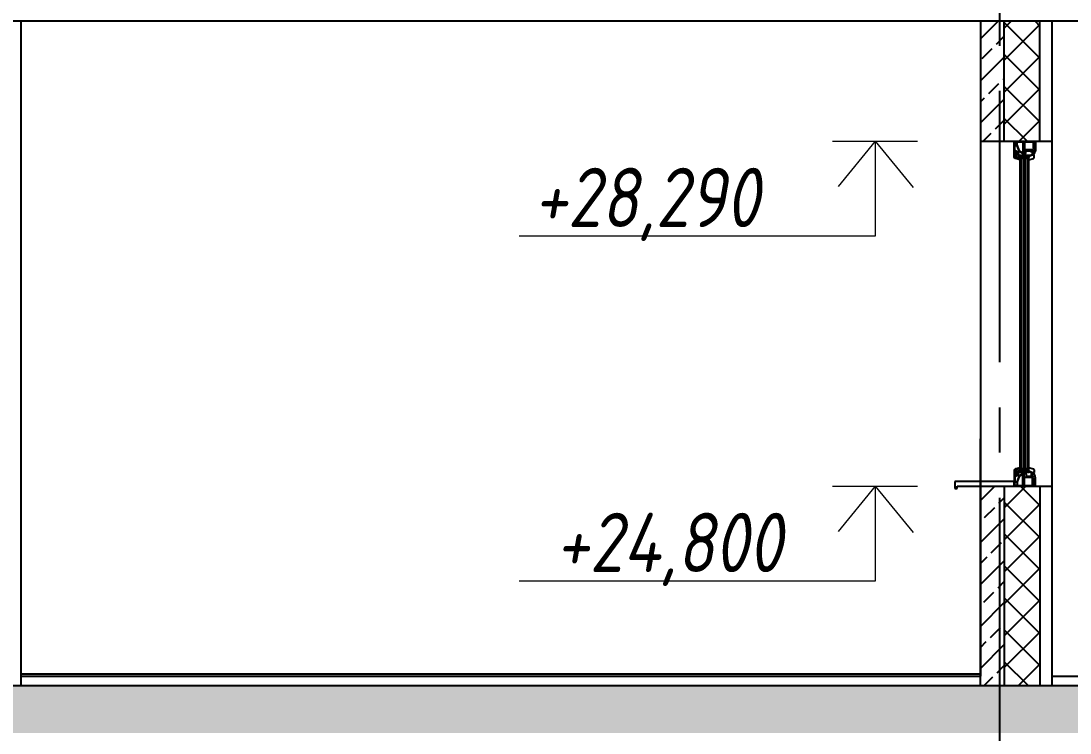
# Model space of a CAD drawing. Header units: millimetres. Extents: x -257254 to 390979, y -202328 to 355504.
# Drawn here: x 96509 to 100926, y 60935 to 63935 of the extents above; entities that cross this region are included whole.
import ezdxf
from ezdxf.enums import TextEntityAlignment as Align

# ---------------------------------------------------------------- set-up
doc = ezdxf.new("R2010")
doc.units = ezdxf.units.MM
doc.linetypes.add('CENTER2', pattern=[28.575, 19.05, -3.175, 3.175, -3.175])
doc.layers.get('0').update_dxf_attribs({"lineweight": 25})
for name, color, linetype in [('G_S1', 3, 'Continuous'), ('GASKET', 5, 'Continuous'), ('PVC', 7, 'Continuous'), ('оси', 1, 'CENTER2'), ('разрез', 40, 'Continuous')]:
    doc.layers.add(name, color=color, linetype=linetype)
doc.layers.add('RAZMER', color=250, linetype='Continuous', lineweight=13)
doc.layers.add('покрытия', color=6, linetype='Continuous', lineweight=18)
doc.styles.add('SIMPLEX', font='simplex.shx', dxfattribs={"width": 0.8, "oblique": 10})
pattern_1 = [(45, (-30, 7e-12), (-67.35192, 67.35192), []), (135, (-30, 7e-12), (-67.35192, -67.35192), [])]

msp = doc.modelspace()

# ---------------------------------------------------------------- hatches: boundary and pattern name
at = {"layer": 'разрез'}
h = msp.add_hatch(dxfattribs=at)
h.set_pattern_fill('JIS_STN_2.5', color=256, scale=50)
h.set_pattern_definition([(45, (-80, 0), (-88.38835, 88.38835), []), (45, (8.25, 0), (-88.38835, 88.38835), [60, -25])])
h.paths.add_polyline_path([(100649.02596, 66135.34196), (100549.02596, 66135.34196), (100549.02596, 64135.34196), (100649.02596, 64135.34196)])
h.paths.add_polyline_path([(100649.02596, 61975.34196), (100549.02596, 61975.34196), (100549.02596, 61135.34196), (100649.02596, 61135.34196)])
h.paths.add_polyline_path([(100649.02596, 63935.34196), (100549.02596, 63935.34196), (100549.02596, 63428.85472), (100649.02596, 63428.85472)])
h = msp.add_hatch(dxfattribs=at)
h.set_pattern_fill('NET', color=256, scale=30, angle=45)
h.set_pattern_definition(pattern_1)
h.paths.add_polyline_path([(100799.02596, 66135.34196), (100649.02596, 66135.34196), (100649.02596, 64135.34196), (100799.02596, 64135.34196)])
h.paths.add_polyline_path([(100799.02596, 63935.34196), (100649.02596, 63935.34196), (100649.02596, 63428.85472), (100799.02596, 63428.85472)])
h = msp.add_hatch(dxfattribs=at)
h.set_pattern_fill('NET', color=256, scale=30, angle=45)
h.set_pattern_definition(pattern_1)
h.paths.add_polyline_path([(100799.02596, 61975.34196), (100751.56261, 61975.34196), (100649.02596, 61975.34196), (100649.02596, 61135.34196), (100799.02596, 61135.34196)])
h = msp.add_hatch(dxfattribs=at)
h.set_pattern_fill('JIS_STN_2.5', color=256, scale=50)
h.set_pattern_definition([(45, (1e-07, 21000), (-88.38835, 88.38835), []), (45, (88.25, 21000), (-88.38835, 88.38835), [60, -25])])
h.paths.add_polyline_path([(92229.02595, 61135.34196), (89829.02595, 61135.34196), (89829.02595, 60935.34196), (92229.02595, 60935.34196)])
h.paths.add_polyline_path([(96429.02596, 61135.34196), (92229.02596, 61135.34196), (92229.02596, 61015.34196), (92229.02595, 60935.34196), (96429.02596, 60935.34196)])
h.paths.add_polyline_path([(100629.02596, 61135.34196), (96429.02596, 61135.34196), (96429.02596, 60935.34196), (100629.02596, 60935.34196)])
h.paths.add_polyline_path([(102169.02596, 61135.34196), (100629.02596, 61135.34196), (100629.02596, 60935.34196), (102169.02596, 60935.34196)])

# ---------------------------------------------------------------- linework, layer by layer
at = {"color": 1, "linetype": 'Continuous', "lineweight": 25}
for p, q in [((100713.29793, 63366.57059), (100753.30821, 63369.55876)), ((100753.30821, 63366.57059), (100713.29793, 63369.55876)), ((100713.29793, 62037.62609), (100753.30821, 62034.63792)), ((100753.30821, 62037.62609), (100713.29793, 62034.63792))]:
    msp.add_line(p, q, dxfattribs=at)
at = {"color": 5}
for p, q in [((100720.33519, 63362.79024), (100719.33519, 63362.79024)), ((100720.33519, 63361.79024), (100719.33519, 63361.79024)), ((100720.33519, 63360.79024), (100719.33519, 63360.79024)), ((100720.33519, 63359.79024), (100719.33519, 63359.79024)), ((100720.33519, 63358.79024), (100719.33519, 63358.79024)), ((100720.33519, 63357.79024), (100719.33519, 63357.79024)), ((100720.33519, 63357.29024), (100719.33519, 63357.29024)), ((100720.33519, 63362.79024), (100720.33519, 63363.79024)), ((100720.33519, 63357.29024), (100720.33519, 63356.29024)), ((100721.33519, 63362.79024), (100721.33519, 63363.79024)), ((100721.33519, 63357.29024), (100721.33519, 63356.29024)), ((100722.33519, 63362.79024), (100722.33519, 63363.79024)), ((100722.33519, 63357.29024), (100722.33519, 63356.29024)), ((100723.33519, 63362.79024), (100723.33519, 63363.79024)), ((100723.33519, 63357.29024), (100723.33519, 63356.29024)), ((100724.33519, 63362.79024), (100724.33519, 63363.79024)), ((100724.33519, 63357.29024), (100724.33519, 63356.29024)), ((100725.33519, 63362.79024), (100725.33519, 63363.79024)), ((100725.33519, 63357.29024), (100725.33519, 63356.29024)), ((100726.33519, 63362.79024), (100726.33519, 63363.79024)), ((100726.33519, 63357.29024), (100726.33519, 63356.29024)), ((100727.33519, 63362.79024), (100727.33519, 63363.79024)), ((100727.33519, 63357.29024), (100727.33519, 63356.29024)), ((100728.33519, 63362.79024), (100728.33519, 63363.79024)), ((100728.33519, 63357.29024), (100728.33519, 63356.29024)), ((100729.33519, 63362.79024), (100729.33519, 63363.79024)), ((100729.33519, 63357.29024), (100729.33519, 63356.29024)), ((100730.33519, 63362.79024), (100730.33519, 63363.79024)), ((100730.33519, 63362.79024), (100730.33519, 63363.79024)), ((100730.33519, 63362.79024), (100731.33519, 63362.79024)), ((100731.33519, 63361.79024), (100730.33519, 63361.79024)), ((100731.33519, 63360.79024), (100730.33519, 63360.79024)), ((100731.33519, 63359.79024), (100730.33519, 63359.79024)), ((100731.33519, 63358.79024), (100730.33519, 63358.79024)), ((100731.33519, 63357.79024), (100730.33519, 63357.79024)), ((100730.33519, 63357.29024), (100730.33519, 63356.29024)), ((100730.33519, 63357.29024), (100730.33519, 63356.29024)), ((100730.33519, 63357.29024), (100731.33519, 63357.29024)), ((100731.33519, 63362.79024), (100731.33519, 63363.79024)), ((100731.33519, 63357.29024), (100731.33519, 63356.29024)), ((100736.33519, 63362.79024), (100735.33519, 63362.79024)), ((100736.33519, 63361.79024), (100735.33519, 63361.79024)), ((100736.33519, 63360.79024), (100735.33519, 63360.79024)), ((100736.33519, 63359.79024), (100735.33519, 63359.79024)), ((100736.33519, 63358.79024), (100735.33519, 63358.79024)), ((100736.33519, 63357.79024), (100735.33519, 63357.79024)), ((100736.33519, 63357.29024), (100735.33519, 63357.29024)), ((100736.33519, 63362.79024), (100736.33519, 63363.79024)), ((100736.33519, 63357.29024), (100736.33519, 63356.29024)), ((100737.33519, 63362.79024), (100737.33519, 63363.79024)), ((100737.33519, 63357.29024), (100737.33519, 63356.29024)), ((100738.33519, 63362.79024), (100738.33519, 63363.79024)), ((100738.33519, 63357.29024), (100738.33519, 63356.29024)), ((100739.33519, 63362.79024), (100739.33519, 63363.79024)), ((100739.33519, 63357.29024), (100739.33519, 63356.29024)), ((100740.33519, 63362.79024), (100740.33519, 63363.79024)), ((100740.33519, 63357.29024), (100740.33519, 63356.29024)), ((100741.33519, 63362.79024), (100741.33519, 63363.79024)), ((100741.33519, 63357.29024), (100741.33519, 63356.29024)), ((100742.33519, 63362.79024), (100742.33519, 63363.79024)), ((100742.33519, 63357.29024), (100742.33519, 63356.29024)), ((100743.33519, 63362.79024), (100743.33519, 63363.79024)), ((100743.33519, 63357.29024), (100743.33519, 63356.29024)), ((100744.33519, 63362.79024), (100744.33519, 63363.79024)), ((100744.33519, 63357.29024), (100744.33519, 63356.29024)), ((100745.33519, 63362.79024), (100745.33519, 63363.79024)), ((100745.33519, 63357.29024), (100745.33519, 63356.29024)), ((100746.33519, 63362.79024), (100746.33519, 63363.79024)), ((100746.33519, 63362.79024), (100746.33519, 63363.79024)), ((100746.33519, 63362.79024), (100747.33519, 63362.79024)), ((100747.33519, 63361.79024), (100746.33519, 63361.79024)), ((100747.33519, 63360.79024), (100746.33519, 63360.79024)), ((100747.33519, 63359.79024), (100746.33519, 63359.79024)), ((100747.33519, 63358.79024), (100746.33519, 63358.79024)), ((100747.33519, 63357.79024), (100746.33519, 63357.79024)), ((100746.33519, 63357.29024), (100746.33519, 63356.29024)), ((100746.33519, 63357.29024), (100746.33519, 63356.29024)), ((100746.33519, 63357.29024), (100747.33519, 63357.29024)), ((100747.33519, 63362.79024), (100747.33519, 63363.79024)), ((100747.33519, 63357.29024), (100747.33519, 63356.29024)), ((100720.33519, 62046.90644), (100719.33519, 62046.90644)), ((100720.33519, 62046.40644), (100719.33519, 62046.40644)), ((100720.33519, 62045.40644), (100719.33519, 62045.40644)), ((100720.33519, 62044.40644), (100719.33519, 62044.40644)), ((100720.33519, 62043.40644), (100719.33519, 62043.40644)), ((100720.33519, 62042.40644), (100719.33519, 62042.40644)), ((100720.33519, 62041.40644), (100719.33519, 62041.40644)), ((100720.33519, 62046.90644), (100720.33519, 62047.90644)), ((100720.33519, 62041.40644), (100720.33519, 62040.40644)), ((100721.33519, 62046.90644), (100721.33519, 62047.90644)), ((100721.33519, 62041.40644), (100721.33519, 62040.40644)), ((100722.33519, 62046.90644), (100722.33519, 62047.90644)), ((100722.33519, 62041.40644), (100722.33519, 62040.40644)), ((100723.33519, 62046.90644), (100723.33519, 62047.90644)), ((100723.33519, 62041.40644), (100723.33519, 62040.40644)), ((100724.33519, 62046.90644), (100724.33519, 62047.90644)), ((100724.33519, 62041.40644), (100724.33519, 62040.40644)), ((100725.33519, 62046.90644), (100725.33519, 62047.90644)), ((100725.33519, 62041.40644), (100725.33519, 62040.40644)), ((100726.33519, 62046.90644), (100726.33519, 62047.90644)), ((100726.33519, 62041.40644), (100726.33519, 62040.40644)), ((100727.33519, 62046.90644), (100727.33519, 62047.90644)), ((100727.33519, 62041.40644), (100727.33519, 62040.40644)), ((100728.33519, 62046.90644), (100728.33519, 62047.90644)), ((100728.33519, 62041.40644), (100728.33519, 62040.40644)), ((100729.33519, 62046.90644), (100729.33519, 62047.90644)), ((100729.33519, 62041.40644), (100729.33519, 62040.40644)), ((100730.33519, 62046.90644), (100730.33519, 62047.90644)), ((100730.33519, 62046.90644), (100730.33519, 62047.90644)), ((100730.33519, 62046.90644), (100731.33519, 62046.90644)), ((100731.33519, 62046.40644), (100730.33519, 62046.40644)), ((100731.33519, 62045.40644), (100730.33519, 62045.40644)), ((100731.33519, 62044.40644), (100730.33519, 62044.40644)), ((100731.33519, 62043.40644), (100730.33519, 62043.40644)), ((100731.33519, 62042.40644), (100730.33519, 62042.40644)), ((100730.33519, 62041.40644), (100730.33519, 62040.40644)), ((100730.33519, 62041.40644), (100730.33519, 62040.40644)), ((100730.33519, 62041.40644), (100731.33519, 62041.40644)), ((100731.33519, 62046.90644), (100731.33519, 62047.90644)), ((100731.33519, 62041.40644), (100731.33519, 62040.40644)), ((100736.33519, 62046.90644), (100735.33519, 62046.90644)), ((100736.33519, 62046.40644), (100735.33519, 62046.40644)), ((100736.33519, 62045.40644), (100735.33519, 62045.40644)), ((100736.33519, 62044.40644), (100735.33519, 62044.40644)), ((100736.33519, 62043.40644), (100735.33519, 62043.40644)), ((100736.33519, 62042.40644), (100735.33519, 62042.40644)), ((100736.33519, 62041.40644), (100735.33519, 62041.40644)), ((100736.33519, 62046.90644), (100736.33519, 62047.90644)), ((100736.33519, 62041.40644), (100736.33519, 62040.40644)), ((100737.33519, 62046.90644), (100737.33519, 62047.90644)), ((100737.33519, 62041.40644), (100737.33519, 62040.40644)), ((100738.33519, 62046.90644), (100738.33519, 62047.90644)), ((100738.33519, 62041.40644), (100738.33519, 62040.40644)), ((100739.33519, 62046.90644), (100739.33519, 62047.90644)), ((100739.33519, 62041.40644), (100739.33519, 62040.40644)), ((100740.33519, 62046.90644), (100740.33519, 62047.90644)), ((100740.33519, 62041.40644), (100740.33519, 62040.40644)), ((100741.33519, 62046.90644), (100741.33519, 62047.90644)), ((100741.33519, 62041.40644), (100741.33519, 62040.40644)), ((100742.33519, 62046.90644), (100742.33519, 62047.90644)), ((100742.33519, 62041.40644), (100742.33519, 62040.40644)), ((100743.33519, 62046.90644), (100743.33519, 62047.90644)), ((100743.33519, 62041.40644), (100743.33519, 62040.40644)), ((100744.33519, 62046.90644), (100744.33519, 62047.90644)), ((100744.33519, 62041.40644), (100744.33519, 62040.40644)), ((100745.33519, 62046.90644), (100745.33519, 62047.90644)), ((100745.33519, 62041.40644), (100745.33519, 62040.40644)), ((100746.33519, 62046.90644), (100746.33519, 62047.90644)), ((100746.33519, 62046.90644), (100746.33519, 62047.90644)), ((100746.33519, 62046.90644), (100747.33519, 62046.90644)), ((100747.33519, 62046.40644), (100746.33519, 62046.40644)), ((100747.33519, 62045.40644), (100746.33519, 62045.40644)), ((100747.33519, 62044.40644), (100746.33519, 62044.40644)), ((100747.33519, 62043.40644), (100746.33519, 62043.40644)), ((100747.33519, 62042.40644), (100746.33519, 62042.40644)), ((100746.33519, 62041.40644), (100746.33519, 62040.40644)), ((100746.33519, 62041.40644), (100746.33519, 62040.40644)), ((100746.33519, 62041.40644), (100747.33519, 62041.40644)), ((100747.33519, 62046.90644), (100747.33519, 62047.90644)), ((100747.33519, 62041.40644), (100747.33519, 62040.40644))]:
    msp.add_line(p, q, dxfattribs=at)
for points in [[(100727.68936, 63378.96636, -0.5773502692), (100727.23936, 63378.70655), (100712.28759, 63387.33896, -0.1763269807), (100712.15568, 63387.49616), (100703.60745, 63410.98224, -0.0874886635), (100703.58936, 63411.08484), (100703.58936, 63426.03194, -0.4142135624), (100703.88936, 63426.33194), (100727.38936, 63426.33194, -0.4142135624), (100727.68936, 63426.03194)], [(100727.68936, 62025.23032, 0.5773502692), (100727.23936, 62025.49013), (100712.28759, 62016.85772, 0.1763269807), (100712.15568, 62016.70052), (100703.60745, 61993.21444, 0.0874886635), (100703.58936, 61993.11184), (100703.58936, 61978.16474, 0.4142135624), (100703.88936, 61977.86474), (100727.38936, 61977.86474, 0.4142135624), (100727.68936, 61978.16474)]]:
    msp.add_lwpolyline(points, format="xyb", close=True)
at = {"color": 1, "linetype": 'Continuous', "lineweight": 25}
for points in [[(100715.30771, 63366.57059), (100713.29793, 63366.57059), (100713.29793, 63369.55876), (100753.30821, 63369.55876), (100753.30821, 63366.57059)], [(100715.30771, 62037.62609), (100713.29793, 62037.62609), (100713.29793, 62034.63792), (100753.30821, 62034.63792), (100753.30821, 62037.62609)]]:
    msp.add_lwpolyline(points, close=True, dxfattribs=at)
at = {"color": 5}
for points in [[(100731.33519, 63363.79024), (100731.33519, 63356.29024), (100719.33519, 63356.29024), (100719.33519, 63363.79024)], [(100730.33519, 63362.79024), (100730.33519, 63357.29024), (100720.33519, 63357.29024), (100720.33519, 63362.79024)], [(100747.33519, 63363.79024), (100747.33519, 63356.29024), (100735.33519, 63356.29024), (100735.33519, 63363.79024)], [(100746.33519, 63362.79024), (100746.33519, 63357.29024), (100736.33519, 63357.29024), (100736.33519, 63362.79024)], [(100731.33519, 62040.40644), (100731.33519, 62047.90644), (100719.33519, 62047.90644), (100719.33519, 62040.40644)], [(100730.33519, 62041.40644), (100730.33519, 62046.90644), (100720.33519, 62046.90644), (100720.33519, 62041.40644)], [(100747.33519, 62040.40644), (100747.33519, 62047.90644), (100735.33519, 62047.90644), (100735.33519, 62040.40644)], [(100746.33519, 62041.40644), (100746.33519, 62046.90644), (100736.33519, 62046.90644), (100736.33519, 62041.40644)]]:
    msp.add_lwpolyline(points, close=True, dxfattribs=at)
at = {"layer": 'G_S1'}
for points in [[(100715.33519, 62037.62609), (100715.33519, 63366.57059), (100719.33519, 63366.5704), (100719.33519, 62037.62609)], [(100731.33519, 62037.62609), (100731.33519, 63366.57078), (100735.33519, 63366.57059), (100735.33519, 62037.62609)], [(100747.33519, 62037.62704), (100747.33515, 63366.57078), (100751.33515, 63366.57059), (100751.33519, 62037.62704)]]:
    msp.add_lwpolyline(points, close=True, dxfattribs=at)
at = {"layer": 'GASKET', "color": 5, "linetype": 'Continuous'}
msp.add_lwpolyline([(100712.66519, 63360.41237, 0.4142135624), (100711.96519, 63361.11237), (100711.86519, 63361.11237, 0.4142135624), (100711.56519, 63360.81237), (100711.56519, 63359.96597), (100711.26519, 63359.79276, -0.5773502692), (100710.36519, 63360.31238), (100710.36519, 63360.76238, 0.4142135624), (100709.86519, 63361.26238), (100709.56519, 63361.26238, 0.0200240707), (100709.28519, 63361.25116, 0.3909468838), (100708.36519, 63360.25437), (100708.36519, 63355.27039, 0.3909468838), (100709.28519, 63354.2736), (100709.56519, 63354.26238), (100709.86519, 63354.26238, 0.4142135624), (100710.36519, 63354.76238), (100710.36519, 63355.21238, -0.5773502692), (100711.26519, 63355.732), (100711.56519, 63355.55879), (100711.56519, 63351.51198), (100714.94904, 63350.49756, 0.5023341752), (100715.33518, 63350.78493), (100715.33519, 63357.54674), (100712.89791, 63358.27739, -0.349418093), (100712.66519, 63358.56975)], format="xyb", close=True, dxfattribs=at)
at = {"layer": 'PVC'}
for p, q in [((100690.01427, 63363.39129), (100690.01427, 63428.85472)), ((100780.01427, 63428.88273), (100780.01427, 63390.33273)), ((100707.52946, 63380.11691), (100709.96869, 63366.28335)), ((100707.61561, 63380.0889), (100710.05484, 63366.25533)), ((100711.09934, 63384.28984), (100707.80955, 63381.00005)), ((100711.18549, 63384.26183), (100707.8957, 63380.97203)), ((100731.01427, 63373.64779), (100712.30645, 63384.44876)), ((100731.10042, 63373.61978), (100712.3926, 63384.42074)), ((100734.01427, 63391.58273), (100734.01427, 63370.08273)), ((100734.10042, 63391.55472), (100734.10042, 63370.05472)), ((100768.07554, 63392.58273), (100735.01427, 63392.58273)), ((100768.16169, 63392.55472), (100735.10042, 63392.55472)), ((100768.02449, 63389.96038), (100768.5585, 63391.95332)), ((100768.11064, 63389.93236), (100768.64465, 63391.92531)), ((100771.04741, 63389.76361), (100768.33415, 63389.58339)), ((100771.13356, 63389.73559), (100768.4203, 63389.55538)), ((100771.4421, 63396.58273), (100770.4421, 63395.58273)), ((100770.4421, 63395.58273), (100771.50423, 63390.36219)), ((100771.52825, 63396.55472), (100770.52825, 63395.55472)), ((100770.52825, 63395.55472), (100771.59038, 63390.33418)), ((100776.21427, 63396.58273), (100771.4421, 63396.58273)), ((100776.30042, 63396.55472), (100771.52825, 63396.55472)), ((100775.52187, 63390.35331), (100775.71869, 63391.46956)), ((100775.60801, 63390.3253), (100775.80484, 63391.44154)), ((100778.76427, 63389.58273), (100775.98113, 63389.76759)), ((100778.85042, 63389.55472), (100776.06728, 63389.73957)), ((100776.21109, 63391.88273), (100777.21427, 63391.88273)), ((100776.29724, 63391.85472), (100777.30042, 63391.85472)), ((100777.71427, 63392.38273), (100777.71427, 63395.08273)), ((100777.80042, 63392.35472), (100777.80042, 63395.05472)), ((100779.26427, 63389.58273), (100778.76427, 63389.58273)), ((100779.35042, 63389.55472), (100778.85042, 63389.55472)), ((100780.01427, 63390.33273), (100779.26427, 63389.58273)), ((100711.13662, 63351.59295), (100695.94372, 63355.66388)), ((100709.81427, 63361.23273), (100709.51427, 63361.23273)), ((100709.51427, 63354.23273), (100709.81427, 63354.23273)), ((100709.90042, 63361.20472), (100709.60042, 63361.20472)), ((100709.60042, 63354.20472), (100709.90042, 63354.20472)), ((100710.01427, 63365.7624), (100710.01427, 63363.08273)), ((100710.10042, 63365.73439), (100710.10042, 63363.05472)), ((100710.31427, 63360.28273), (100710.31427, 63360.73273)), ((100710.31427, 63354.73273), (100710.31427, 63355.18273)), ((100710.40042, 63360.25472), (100710.40042, 63360.70472)), ((100710.40042, 63354.70472), (100710.40042, 63355.15472)), ((100711.51427, 63359.93632), (100711.21427, 63359.76312)), ((100711.21427, 63355.70235), (100711.51427, 63355.52914)), ((100711.60042, 63359.90831), (100711.30042, 63359.7351)), ((100711.30042, 63355.67433), (100711.60042, 63355.50113)), ((100711.51427, 63361.58273), (100711.51427, 63359.93632)), ((100711.51427, 63355.52914), (100711.51427, 63351.88273)), ((100711.60042, 63361.55472), (100711.60042, 63359.90831)), ((100711.60042, 63355.50113), (100711.60042, 63351.85472)), ((100731.51427, 63370.08273), (100731.51427, 63372.78177)), ((100731.60042, 63370.05472), (100731.60042, 63372.75375)), ((100733.51427, 63369.58273), (100732.01427, 63369.58273)), ((100733.60042, 63369.55472), (100732.10042, 63369.55472)), ((100751.33515, 63356.42855), (100756.85995, 63367.20381)), ((100751.33515, 63350.85472), (100751.33515, 63362.00239)), ((100751.33515, 63350.57064), (100771.38605, 63356.13342)), ((100754.4248, 63359.66375), (100754.60042, 63359.66375)), ((100754.90042, 63350.55472), (100754.90042, 63350.55472)), ((100759.01852, 63368.55472), (100762.10042, 63368.55472)), ((100762.60042, 63369.05472), (100762.60042, 63369.45472)), ((100764.70042, 63371.55472), (100767.0121, 63371.55472)), ((100767.0121, 63371.55472), (100773.35042, 63371.55472)), ((100769.85042, 63373.75472), (100769.56597, 63372.14154)), ((100774.10042, 63370.80472), (100773.35042, 63371.55472)), ((100774.10042, 63359.92118), (100774.10042, 63370.80472)), ((100690.10042, 62040.83341), (100690.10042, 61975.34196)), ((100715.33519, 62052.63174), (100696.02987, 62048.56081)), ((100707.61561, 62024.10778), (100710.05484, 62037.94135)), ((100711.18549, 62019.93486), (100707.8957, 62023.22465)), ((100710.10042, 62038.46229), (100710.10042, 62041.14196)), ((100731.10042, 62030.5769), (100712.3926, 62019.77594)), ((100731.60042, 62034.14196), (100731.60042, 62031.44293)), ((100733.60042, 62034.64196), (100732.10042, 62034.64196)), ((100734.10042, 62012.64196), (100734.10042, 62034.14196)), ((100768.16169, 62011.64196), (100735.10042, 62011.64196)), ((100751.33518, 62053.62604), (100771.38605, 62048.06327)), ((100751.33519, 62041.1452), (100756.85995, 62036.99287)), ((100759.01852, 62035.64196), (100762.10042, 62035.64196)), ((100762.60042, 62035.14196), (100762.60042, 62034.74196)), ((100764.70042, 62032.64196), (100767.0121, 62032.64196)), ((100765.75042, 62028.64196), (100766.21311, 62028.64196)), ((100765.75042, 62026.64196), (100767.36781, 62026.64196)), ((100766.64612, 62028.89196), (100767.6634, 62030.65394)), ((100767.7228, 62030.99077), (100767.5045, 62032.22879)), ((100767.80083, 62026.89196), (100769.85042, 62030.44196)), ((100768.11064, 62014.26432), (100768.64465, 62012.27137)), ((100776.06728, 62014.45711), (100768.4203, 62014.6413)), ((100769.85042, 62030.44196), (100769.56597, 62032.05514)), ((100770.05838, 62032.64196), (100773.35042, 62032.64196)), ((100774.10042, 62033.39196), (100773.35042, 62032.64196)), ((100774.10042, 62044.2755), (100774.10042, 62033.39196)), ((100778.85042, 62014.64196), (100776.06728, 62014.45711)), ((100779.35042, 62014.64196), (100778.85042, 62014.64196)), ((100780.10042, 62013.89196), (100779.35042, 62014.64196)), ((100780.10042, 61975.34196), (100780.10042, 62013.89196)), ((100690.10042, 61975.34196), (100701.56261, 61975.34196)), ((100701.56261, 61975.34196), (100768.36827, 61975.34196)), ((100768.36827, 61975.34196), (100780.10042, 61975.34196))]:
    msp.add_line(p, q, dxfattribs=at)
at = {"layer": 'PVC', "linetype": 'Continuous', "lineweight": 0}
for p, q in [((100741.10042, 63377.55472), (100741.10042, 63392.05472)), ((100741.60042, 63392.55472), (100742.60042, 63392.55472)), ((100743.10042, 63392.05472), (100743.10042, 63387.55472)), ((100743.60042, 63387.05472), (100767.44238, 63387.05472)), ((100763.10139, 63380.05367), (100762.20593, 63384.45503)), ((100762.69589, 63385.05472), (100767.44238, 63385.05472)), ((100764.11363, 63379.96852), (100763.94491, 63379.79981)), ((100775.07189, 63380.55431), (100765.52784, 63380.55431)), ((100770.40042, 63389.55472), (100776.05838, 63389.55472)), ((100770.40042, 63387.55472), (100777.59838, 63387.55472)), ((100780.10042, 63386.55472), (100774.10042, 63372.30472)), ((100778.05919, 63386.86069), (100775.5327, 63380.86028)), ((100776.05838, 63389.55472), (100779.35042, 63389.55472)), ((100735.10039, 63370.05876), (100735.10039, 63376.55472)), ((100735.60039, 63377.05472), (100740.60042, 63377.05472)), ((100749.80039, 63369.55876), (100735.60039, 63369.55876)), ((100750.10039, 63369.85876), (100749.80039, 63369.55876)), ((100750.40039, 63369.55876), (100750.10039, 63369.85876)), ((100759.60039, 63369.55876), (100750.40039, 63369.55876)), ((100760.10039, 63371.05876), (100760.10039, 63370.05876)), ((100762.47117, 63371.55876), (100760.60039, 63371.55876)), ((100765.13356, 63371.73559), (100762.47117, 63371.55876)), ((100765.52825, 63378.55472), (100764.52825, 63377.55472)), ((100764.52825, 63377.55472), (100765.59038, 63372.33418)), ((100773.26639, 63378.55472), (100765.52825, 63378.55472)), ((100769.60801, 63372.3253), (100769.8401, 63373.64154)), ((100772.85042, 63371.55472), (100770.06728, 63371.73957)), ((100770.33251, 63374.05472), (100771.7927, 63374.05472)), ((100772.25352, 63374.36069), (100773.72721, 63377.86069)), ((100773.35042, 63371.55472), (100772.85042, 63371.55472)), ((100774.10042, 63372.30472), (100773.35042, 63371.55472)), ((100735.10039, 62034.13792), (100735.10039, 62027.64196)), ((100749.80039, 62034.63792), (100735.60039, 62034.63792)), ((100735.60039, 62027.14196), (100740.60042, 62027.14196)), ((100737.10039, 62032.13792), (100737.10039, 62029.64196)), ((100749.04682, 62032.63792), (100737.60039, 62032.63792)), ((100737.60039, 62029.14196), (100740.60042, 62029.14196)), ((100741.10042, 62026.64196), (100741.10042, 62012.14196)), ((100741.60042, 62011.64196), (100742.60042, 62011.64196)), ((100743.10042, 62026.64196), (100743.10042, 62019.64196)), ((100743.10042, 62012.14196), (100743.10042, 62016.64196)), ((100743.60042, 62019.14196), (100760.55287, 62019.14196)), ((100743.60042, 62017.14196), (100767.44238, 62017.14196)), ((100750.10039, 62034.33792), (100749.80039, 62034.63792)), ((100750.40039, 62034.63792), (100750.10039, 62034.33792)), ((100759.60039, 62034.63792), (100750.40039, 62034.63792)), ((100757.78119, 62032.63792), (100751.15395, 62032.63792)), ((100760.10039, 62033.13792), (100760.10039, 62034.13792)), ((100761.9347, 62030.66915), (100760.4347, 62030.66915)), ((100762.47117, 62032.63792), (100760.60039, 62032.63792)), ((100761.04283, 62019.54228), (100763.17426, 62030.01858)), ((100762.71743, 62030.61716), (100761.9347, 62030.66915)), ((100763.10139, 62024.14301), (100762.20593, 62019.74165)), ((100765.13356, 62032.46109), (100762.47117, 62032.63792)), ((100762.69589, 62019.14196), (100767.44238, 62019.14196)), ((100764.11363, 62024.22816), (100763.94491, 62024.39688)), ((100764.52825, 62026.64196), (100765.59038, 62031.8625)), ((100765.52825, 62025.64196), (100764.52825, 62026.64196)), ((100775.07189, 62023.64237), (100765.52784, 62023.64237)), ((100773.26639, 62025.64196), (100765.52825, 62025.64196)), ((100769.60801, 62031.87138), (100769.8401, 62030.55514)), ((100772.85042, 62032.64196), (100770.06728, 62032.45711)), ((100770.33251, 62030.14196), (100771.7927, 62030.14196)), ((100770.40042, 62016.64196), (100777.59838, 62016.64196)), ((100770.40042, 62014.64196), (100776.05838, 62014.64196)), ((100772.25352, 62029.83599), (100773.72721, 62026.33599)), ((100773.35042, 62032.64196), (100772.85042, 62032.64196)), ((100774.10042, 62031.89196), (100773.35042, 62032.64196)), ((100780.10042, 62017.64196), (100774.10042, 62031.89196)), ((100778.05919, 62017.33599), (100775.5327, 62023.3364)), ((100776.05838, 62014.64196), (100779.35042, 62014.64196)), ((100779.35042, 62014.64196), (100780.10042, 62015.39196)), ((100780.10042, 62015.39196), (100780.10042, 62017.64196))]:
    msp.add_line(p, q, dxfattribs=at)
at = {"layer": 'PVC'}
for points in [[(100711.22277, 63351.56494), (100696.02987, 63355.63587, -0.3394542589), (100690.10042, 63363.36327), (100690.10042, 63428.85472), (100780.10042, 63428.85472), (100780.10042, 63390.30472), (100779.35042, 63389.55472), (100780.10042, 63388.80472), (100780.10042, 63386.55472)], [(100732.90042, 63426.35472, -0.4142135624), (100733.40042, 63425.85472), (100733.40042, 63394.89538, -0.2522636525), (100733.17542, 63394.47779, 0.1521672479), (100731.85583, 63392.86722, -0.3056146846), (100731.39232, 63392.55472), (100728.90042, 63392.55472, -0.4142135624), (100728.40042, 63393.05472), (100728.40042, 63425.85472, -0.4142135624), (100728.90042, 63426.35472)], [(100728.90042, 63426.35472), (100776.80042, 63426.35472, -0.4142135624), (100777.30042, 63425.85472), (100777.30042, 63404.05472, -0.4142135624), (100776.80042, 63403.55472), (100772.80042, 63403.55472, -0.4142135624), (100772.30042, 63404.05472), (100772.30042, 63425.85472, -0.4142135624), (100772.80042, 63426.35472)], [(100732.90042, 61977.84196, 0.4142135624), (100733.40042, 61978.34196), (100733.40042, 62009.3013, 0.2522636525), (100733.17542, 62009.71889, -0.1521672479), (100731.85583, 62011.32946, 0.3056146846), (100731.39232, 62011.64196), (100728.90042, 62011.64196, 0.4142135624), (100728.40042, 62011.14196), (100728.40042, 61978.34196, 0.4142135624), (100728.90042, 61977.84196)], [(100728.90042, 61977.84196), (100776.80042, 61977.84196, 0.4142135624), (100777.30042, 61978.34196), (100777.30042, 62000.14196, 0.4142135624), (100776.80042, 62000.64196), (100772.80042, 62000.64196, 0.4142135624), (100772.30042, 62000.14196), (100772.30042, 61978.34196, 0.4142135624), (100772.80042, 61977.84196)]]:
    msp.add_lwpolyline(points, format="xyb", dxfattribs=at)
for points in [[(100693.40042, 63411.60472), (100702.00042, 63411.60472, 0.4142135624), (100702.50042, 63412.10472), (100702.50042, 63425.85472, 0.4142135624), (100702.00042, 63426.35472), (100693.40042, 63426.35472, 0.4142135624), (100692.90042, 63425.85472), (100692.90042, 63412.10472, 0.4142135624)], [(100703.60042, 63411.05472), (100703.60042, 63425.85472, -0.4142135624), (100704.10042, 63426.35472), (100727.20042, 63426.35472, -0.4142135624), (100727.70042, 63425.85472), (100727.70042, 63379.33555, -0.5773502692), (100726.95042, 63378.90253), (100713.6426, 63386.58581, 0.0791628029), (100712.61401, 63386.97956, -0.259106532), (100712.24722, 63387.29782)], [(100692.90042, 63410.00472, -0.4142135624), (100693.40042, 63410.50472), (100702.2799, 63410.50472, -0.3152987889), (100702.74975, 63410.17573), (100711.00701, 63387.48908, -0.415199181), (100710.7066, 63386.84765, 0.110368962), (100709.41772, 63386.02959), (100706.04938, 63382.66125, -0.3394542589), (100705.44583, 63382.58179), (100693.15042, 63389.68055, -0.2679491924), (100692.90042, 63390.11356)], [(100692.90042, 63387.68869), (100692.90042, 63363.36327, 0.3394542589), (100696.75456, 63358.34046), (100697.2207, 63358.21556, 0.0665911149), (100703.80331, 63356.45175), (100700.07266, 63384.08047, 0.2914734196), (100699.82456, 63384.55706), (100693.65042, 63388.12171, 0.5773502692)], [(100772.30042, 63401.95472, -0.4142135624), (100772.80042, 63402.45472), (100776.80042, 63402.45472, -0.4142135624), (100777.30042, 63401.95472), (100777.30042, 63399.55472, -0.4142135624), (100776.80042, 63399.05472), (100772.80042, 63399.05472, -0.4142135624), (100772.30042, 63399.55472)], [(100692.90042, 62016.50799), (100692.90042, 62040.83341, -0.3394542589), (100696.75456, 62045.85622), (100697.2207, 62045.98112, -0.4663076582), (100697.84821, 62045.54174), (100700.07266, 62020.11621, -0.2914734196), (100699.82456, 62019.63962), (100693.65042, 62016.07497, -0.5773502692)], [(100692.90042, 61994.19196, 0.4142135624), (100693.40042, 61993.69196), (100702.2799, 61993.69196, 0.3152987889), (100702.74975, 61994.02095), (100711.00701, 62016.7076, 0.415199181), (100710.7066, 62017.34903, -0.110368962), (100709.41772, 62018.16709), (100706.04938, 62021.53543, 0.3394542589), (100705.44583, 62021.61489), (100693.15042, 62014.51613, 0.2679491924), (100692.90042, 62014.08312)], [(100700.7009, 62020.96692), (100698.51942, 62045.90136, -0.3639702343), (100698.88811, 62046.4279), (100703.80331, 62047.74493, -0.5461192343), (100704.17679, 62047.40533, 0.3391374696), (100707.30875, 62041.49214, -0.2932527546), (100707.60042, 62041.03761), (100707.60042, 62038.41855), (100705.15359, 62024.5419, 0.1007420008), (100705.19027, 62023.14616, -0.3298024597), (100704.95311, 62022.60058), (100701.449, 62020.57749, -0.5486187866)], [(100703.60042, 61993.14196), (100703.60042, 61978.34196, 0.4142135624), (100704.10042, 61977.84196), (100727.20042, 61977.84196, 0.4142135624), (100727.70042, 61978.34196), (100727.70042, 62024.86114, 0.5773502692), (100726.95042, 62025.29415), (100713.6426, 62017.61087, -0.0791628029), (100712.61401, 62017.21712, 0.259106532), (100712.24722, 62016.89886)], [(100693.40042, 61992.59196), (100702.00042, 61992.59196, -0.4142135624), (100702.50042, 61992.09196), (100702.50042, 61978.34196, -0.4142135624), (100702.00042, 61977.84196), (100693.40042, 61977.84196, -0.4142135624), (100692.90042, 61978.34196), (100692.90042, 61992.09196, -0.4142135624)], [(100766.60042, 62002.24196, 0.4142135624), (100767.10042, 62001.74196), (100771.10042, 62001.74196, 0.4142135624), (100771.60042, 62002.24196), (100771.60042, 62004.67263, 0.3728956847), (100771.17172, 62005.16751, -0.1619694649), (100769.76048, 62005.8742), (100768.76048, 62006.8742, -0.1989123674), (100768.02825, 62008.64196, 0.4142135624), (100767.52825, 62009.14196), (100767.10042, 62009.14196, 0.4142135624), (100766.60042, 62008.64196)], [(100766.60042, 61978.34196, 0.4142135624), (100767.10042, 61977.84196), (100771.10042, 61977.84196, 0.4142135624), (100771.60042, 61978.34196), (100771.60042, 62000.14196, 0.4142135624), (100771.10042, 62000.64196), (100767.10042, 62000.64196, 0.4142135624), (100766.60042, 62000.14196)], [(100772.30042, 62002.24196, 0.4142135624), (100772.80042, 62001.74196), (100776.80042, 62001.74196, 0.4142135624), (100777.30042, 62002.24196), (100777.30042, 62004.64196, 0.4142135624), (100776.80042, 62005.14196), (100772.80042, 62005.14196, 0.4142135624), (100772.30042, 62004.64196)]]:
    msp.add_lwpolyline(points, format="xyb", close=True, dxfattribs=at)
for centre, radius, start, end in [((100708.51427, 63380.29056), 1, 134.80690669, 190.0000001), ((100708.60042, 63380.26255), 1, 134.80690669, 190.0000001), ((100711.80645, 63383.58273), 1, 60.0000001, 135.0000001), ((100711.8926, 63383.55472), 1, 60.0000001, 135.0000001), ((100735.01427, 63391.58273), 1, 90.0000001, 180.0000001), ((100735.10042, 63391.55472), 1, 90.0000001, 180.0000001), ((100768.31427, 63389.88273), 0.3, 165.0000001, 273.8000001), ((100768.07554, 63392.08273), 0.5, 345.0000001, 90.0000001), ((100768.40042, 63389.85472), 0.3, 165.0000001, 273.8000001), ((100768.16169, 63392.05472), 0.5, 345.0000001, 90.0000001), ((100771.01427, 63390.26251), 0.5, 273.8000001, 11.5000001), ((100771.10042, 63390.23449), 0.5, 273.8000001, 11.5000001), ((100776.01427, 63390.26649), 0.5, 170.0000001, 266.2000001), ((100776.10042, 63390.23848), 0.5, 170.0000001, 266.2000001), ((100776.21109, 63391.38273), 0.5, 90.0000001, 170.0000001), ((100776.29724, 63391.35472), 0.5, 90.0000001, 170.0000001), ((100776.21427, 63395.08273), 1.5, 0.0000001, 90.0000001), ((100776.30042, 63395.05472), 1.5, 0.0000001, 90.0000001), ((100777.21427, 63392.38273), 0.5, 270.0000001, 0.0000001), ((100777.30042, 63392.35472), 0.5, 270.0000001, 0.0000001), ((100698.01427, 63363.39129), 8, 180.0000001, 255.0000001), ((100709.51427, 63357.73273), 3.5, 90.0000001, 270.0000001), ((100709.60042, 63357.70472), 3.5, 90.0000001, 270.0000001), ((100709.81427, 63360.73273), 0.5, 0.0000001, 90.0000001), ((100709.81427, 63354.73273), 0.5, 270.0000001, 0.0000001), ((100709.90042, 63360.70472), 0.5, 0.0000001, 90.0000001), ((100709.90042, 63354.70472), 0.5, 270.0000001, 0.0000001), ((100707.01427, 63365.7624), 3, 0.0000001, 10.0000001), ((100710.51427, 63363.08273), 0.5, 180.0000001, 270.0000001), ((100707.10042, 63365.73439), 3, 0.0000001, 10.0000001), ((100710.60042, 63363.05472), 0.5, 180.0000001, 270.0000001), ((100710.91427, 63360.28273), 0.6, 180.0000001, 300.0000001), ((100710.91427, 63355.18273), 0.6, 60.0000001, 180.0000001), ((100711.00042, 63360.25472), 0.6, 180.0000001, 300.0000001), ((100711.00042, 63355.15472), 0.6, 60.0000001, 180.0000001), ((100710.51427, 63361.58273), 1, 0.0000001, 90.0000001), ((100710.60042, 63361.55472), 1, 0.0000001, 90.0000001), ((100711.21427, 63351.88273), 0.3, 255.0000001, 0.0000001), ((100711.30042, 63351.85472), 0.3, 255.0000001, 0.0000001), ((100730.51427, 63372.78177), 1, 0.0000001, 60.0000001), ((100730.60042, 63372.75375), 1, 0.0000001, 60.0000001), ((100732.01427, 63370.08273), 0.5, 180.0000001, 270.0000001), ((100732.10042, 63370.05472), 0.5, 180.0000001, 270.0000001), ((100733.51427, 63370.08273), 0.5, 270.0000001, 0.0000001), ((100733.60042, 63370.05472), 0.5, 270.0000001, 0.0000001), ((100759.01852, 63366.15472), 2.4, 90, 154.07952885), ((100762.10042, 63369.05472), 0.5, 270, 0), ((100764.70042, 63369.45472), 2.1, 90, 180), ((100770.10042, 63359.92118), 4, 288.7480945, 0), ((100698.10042, 62040.83341), 8, 104.9999999, 179.9999999), ((100708.60042, 62023.93413), 1, 169.9999999, 225.19309331), ((100707.10042, 62038.46229), 3, 349.9999999, 359.9999999), ((100710.60042, 62041.14196), 0.5, 89.9999999, 179.9999999), ((100715.21527, 62031.50073), 11.14188, 89.38333603, 114.4682902), ((100711.8926, 62020.64196), 1, 224.9999999, 299.9999999), ((100730.60042, 62031.44293), 1, 299.9999999, 359.9999999), ((100732.10042, 62034.14196), 0.5, 89.9999999, 179.9999999), ((100733.60042, 62034.14196), 0.5, 359.9999999, 89.9999999), ((100735.10042, 62012.64196), 1, 179.9999999, 269.9999999), ((100759.01852, 62038.04196), 2.4, 205.92047115, 270), ((100762.10042, 62035.14196), 0.5, 0, 90), ((100764.70042, 62034.74196), 2.1, 180, 270), ((100765.75042, 62027.64196), 1, 90, 270), ((100766.21311, 62029.14196), 0.5, 270, 330), ((100767.0121, 62032.14196), 0.5, 10, 90), ((100767.36781, 62027.14196), 0.5, 270, 330), ((100767.23039, 62030.90394), 0.5, 330, 10), ((100768.40042, 62014.34196), 0.3, 86.1999999, 194.9999999), ((100768.16169, 62012.14196), 0.5, 269.9999999, 14.9999999), ((100770.05838, 62032.14196), 0.5, 90, 190), ((100770.10042, 62044.2755), 4, 0, 71.2519055)]:
    msp.add_arc(centre, radius, start, end, dxfattribs=at)
at = {"layer": 'PVC', "linetype": 'Continuous', "lineweight": 0}
for centre, radius, start, end in [((100741.60042, 63392.05472), 0.5, 90.0000001, 180.0000001), ((100742.60042, 63392.05472), 0.5, 0.0000001, 90.0000001), ((100743.60042, 63387.55472), 0.5, 180.0000001, 270.0000001), ((100762.69589, 63384.55472), 0.5, 90.0000001, 191.5000001), ((100763.59136, 63380.15336), 0.5, 191.5000001, 315.0000001), ((100765.52784, 63378.55431), 2, 90.0000001, 135.0000001), ((100767.44238, 63387.55472), 0.5, 270.0000001, 350.40593188), ((100767.44238, 63387.55472), 2.5, 270.0000001, 350.40593188), ((100770.40042, 63387.05472), 2.5, 90.0000001, 170.40593188), ((100770.40042, 63387.05472), 0.5, 90.0000001, 170.40593188), ((100775.07189, 63381.05431), 0.5, 270.0000001, 337.16634593), ((100777.59838, 63387.05472), 0.5, 337.16634593, 90.0000001), ((100735.60039, 63376.55472), 0.5, 90.0000001, 180.0000001), ((100735.60039, 63370.05876), 0.5, 180.0000001, 270.0000001), ((100740.60042, 63377.55472), 0.5, 270.0000001, 0.0000001), ((100759.60039, 63370.05876), 0.5, 270.0000001, 0.0000001), ((100760.60039, 63371.05876), 0.5, 90.0000001, 180.0000001), ((100765.10042, 63372.23449), 0.5, 273.8000001, 11.5000001), ((100770.10042, 63372.23848), 0.5, 170.0000001, 266.2000001), ((100770.33251, 63373.55472), 0.5, 90.0000001, 170.0000001), ((100771.7927, 63374.55472), 0.5, 270.0000001, 337.16634593), ((100773.26639, 63378.05472), 0.5, 337.16634593, 90.0000001), ((100735.60039, 62034.13792), 0.5, 89.9999999, 179.9999999), ((100735.60039, 62027.64196), 0.5, 179.9999999, 269.9999999), ((100737.60039, 62032.13792), 0.5, 89.9999999, 179.9999999), ((100737.60039, 62029.64196), 0.5, 179.9999999, 269.9999999), ((100740.60042, 62026.64196), 2.5, 359.9999999, 89.9999999), ((100740.60042, 62026.64196), 0.5, 359.9999999, 89.9999999), ((100741.60042, 62012.14196), 0.5, 179.9999999, 269.9999999), ((100742.60042, 62012.14196), 0.5, 269.9999999, 359.9999999), ((100743.60042, 62019.64196), 0.5, 179.9999999, 269.9999999), ((100743.60042, 62016.64196), 0.5, 89.9999999, 179.9999999), ((100750.10039, 62034.33792), 2, 238.21166928, 301.78833051), ((100757.78119, 62032.13792), 0.5, 19.99327063, 89.9999999), ((100760.60039, 62033.16365), 2.5, 199.99327063, 266.1999999), ((100759.60039, 62034.13792), 0.5, 359.9999999, 89.9999999), ((100760.60039, 62033.13792), 0.5, 179.9999999, 269.9999999), ((100760.55287, 62019.64196), 0.5, 269.9999999, 348.4999999), ((100762.69589, 62019.64196), 0.5, 168.4999999, 269.9999999), ((100762.68429, 62030.11826), 0.5, 348.4999999, 86.1999999), ((100763.59136, 62024.04332), 0.5, 44.9999999, 168.4999999), ((100765.52784, 62025.64237), 2, 224.9999999, 269.9999999), ((100765.10042, 62031.96219), 0.5, 348.4999999, 86.1999999), ((100767.44238, 62016.64196), 2.5, 9.59406812, 89.9999999), ((100767.44238, 62016.64196), 0.5, 9.59406812, 89.9999999), ((100770.40042, 62017.14196), 2.5, 189.59406812, 269.9999999), ((100770.10042, 62031.95821), 0.5, 93.7999999, 189.9999999), ((100770.33251, 62030.64196), 0.5, 189.9999999, 269.9999999), ((100770.40042, 62017.14196), 0.5, 189.59406812, 269.9999999), ((100771.7927, 62029.64196), 0.5, 22.83365407, 89.9999999), ((100773.26639, 62026.14196), 0.5, 269.9999999, 22.83365407), ((100775.07189, 62023.14237), 0.5, 22.83365407, 89.9999999), ((100777.59838, 62017.14196), 0.5, 269.9999999, 22.83365407)]:
    msp.add_arc(centre, radius, start, end, dxfattribs=at)
at = {"layer": 'оси', "ltscale": 60}
msp.add_line((100629.02596, 67069.65659), (100629.02596, 31517.09795), dxfattribs=at)
at = {"layer": 'покрытия'}
for p, q in [((99926.29338, 63428.85472), (100283.1719, 63428.85472)), ((100105.83546, 63428.85472), (99949.06507, 63238.58828)), ((100105.83546, 63428.85472), (100105.83546, 63028.85472)), ((100105.83546, 63428.85472), (100265.91192, 63233.12039)), ((100105.83546, 63028.85472), (98605.83546, 63028.85472)), ((99926.29338, 61975.34196), (100283.1719, 61975.34196)), ((100105.83546, 61975.34196), (99949.06507, 61785.07553)), ((100105.83546, 61975.34196), (100105.83546, 61575.34196)), ((100105.83546, 61975.34196), (100265.91192, 61779.60764)), ((100105.83546, 61575.34196), (98605.83546, 61575.34196))]:
    msp.add_line(p, q, dxfattribs=at)
at = {"layer": 'разрез'}
for p, q in [((89829.02595, 63935.34196), (102169.02596, 63935.34196)), ((96509.02596, 63935.34196), (96509.02596, 61135.34196)), ((100549.02596, 63935.34196), (100549.02596, 61175.34196)), ((100649.02596, 63428.85472), (100649.02596, 63935.34196)), ((100799.02596, 63428.85472), (100799.02596, 63935.34196)), ((100849.02596, 63935.34196), (100849.02596, 61135.34196)), ((100549.02596, 63428.85472), (100849.02596, 63428.85472)), ((100549.02596, 61135.34196), (100549.02596, 62175.34196)), ((100690.10042, 61995.34196), (100440.10042, 61995.34196)), ((100440.10042, 61995.34196), (100440.10042, 61965.34196)), ((100450.10042, 61965.34196), (100450.57805, 61975.34196)), ((100450.57805, 61975.34196), (100549.02596, 61975.34196)), ((100549.02596, 61975.34196), (100849.02596, 61975.34196)), ((100649.02596, 61975.34196), (100649.02596, 61135.34196)), ((100690.10042, 61975.34196), (100690.10042, 61995.34196)), ((100799.02596, 61975.34196), (100799.02596, 61135.34196)), ((100440.10042, 61965.34196), (100450.10042, 61965.34196)), ((96509.02596, 61185.34196), (100549.02596, 61185.34196)), ((96509.02596, 61175.34196), (100549.02596, 61175.34196)), ((100849.02596, 61175.34196), (102079.02595, 61175.34196)), ((89829.02595, 61135.34196), (102169.02596, 61135.34196))]:
    msp.add_line(p, q, dxfattribs=at)

# ---------------------------------------------------------------- texts
at = {"layer": 'RAZMER', "color": 0, "style": 'SIMPLEX', "oblique": 10, "width": 0.8}
for s, p in [('+28,290', (98668.58392, 62991.77244, 244.61741)), ('+24,800', (98760.74488, 61538.25968, 244.61741))]:
    msp.add_text(s, height=250, dxfattribs=at).set_placement(p, align=Align.BOTTOM_LEFT)

doc.saveas('drawing.dxf')
